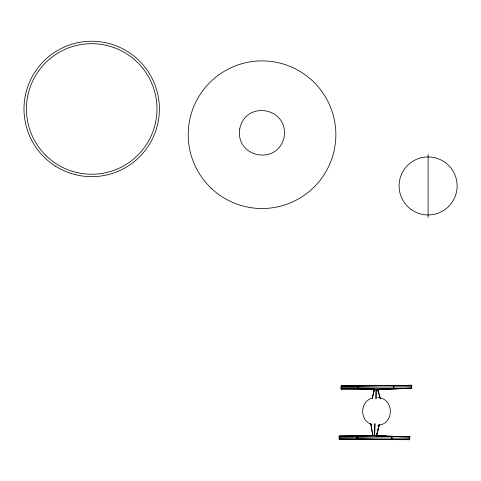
<?xml version="1.0" encoding="UTF-8"?>
<svg xmlns="http://www.w3.org/2000/svg" width="481" height="481" viewBox="0 0 481 481"><rect width="100%" height="100%" fill="white"/><g stroke="black" fill="none" stroke-linecap="round" stroke-linejoin="round"><path stroke-width="0.72" d="M391.432 439.64L409.71 439.688L409.848 436.832L376.106 435.78L372.967 435.323L339.201 436.183L339.057 439.039L358.111 439.333M339.784 439.039L339.796 437.614M357.437 439.087L339.057 439.039L409.71 439.688L356.271 439.069L356.409 436.213L373.046 435.371L370.61 435.545M357.173 439.075L357.185 437.65M357.972 437.656L357.96 439.087L390.806 439.64M391.973 439.4L391.985 437.975M392.49 437.981L392.472 439.406L358.934 439.351M375.571 389.406L376.088 389.484L375.986 398.851L376.184 389.478L393.44 388.299L411.67 388.173L411.754 385.311L393.374 385.443M374.597 435.533L374.927 423.731L374.597 435.533L356.409 436.213L339.201 436.183L373.046 435.371M363.66 388.888L373.965 389.207L341.017 388.876L341.107 386.021L358.201 385.792L358.219 387.217L358.117 388.654L341.017 388.876L373.689 389.255M393.44 388.299L358.117 388.654L377.85 389.664L393.44 388.299L393.53 385.437L386.904 385.528M399.374 436.814L409.848 436.832L391.738 436.538L391.594 439.393L356.271 439.069M373.358 394.161L374.302 389.033L372.264 398.388M377.753 391.035L378.072 389.61L381.661 389.345M376.527 436.039L379.19 424.549L376.382 435.792M372.3 398.442L374.434 389.267M376.605 436.051L379.377 424.519M371.789 398.238C359.632 401.9 359.668 421.164 371.957 424.519M372.799 435.377L370.677 423.665M377.741 425.354C394.612 424.374 394.522 398.172 377.597 397.565M411.67 388.173L377.844 389.628L380.333 398.851L377.85 389.664L411.67 388.173L406.463 388.239M384.529 389.135L388.113 388.87M384.211 388.967L385.69 388.882M376.106 435.78L381.349 436.033M342.346 386.009L358.123 385.798M376.431 385.666L385.269 385.552M387.482 385.522L393.921 385.437L393.933 386.862M385.407 385.546L359.331 385.894L385.666 385.63M395.286 385.522L410.87 385.323M396.128 385.515L411.754 385.311L341.107 386.021L360.101 385.882M341.119 387.445L411.766 386.736L411.562 385.311M385.846 385.6L357.557 385.798L357.575 387.229M341.017 388.876L343.206 388.864M339.069 437.614L409.722 438.263M356.409 436.213L391.738 436.538L374.645 435.527M339.201 436.183L345.719 436.285M409.848 436.832L376.178 435.828L379.166 436.008M358.117 388.654L373.941 389.243M362.902 388.895L373.881 389.327M382.834 436.105L391.738 436.538M383.658 436.273L387.397 436.489M376.322 435.726L380.772 436.02M383.736 436.213L388.185 436.507M370.851 423.701L372.829 435.389M341.3 386.015L341.312 387.445M428.108 154.521L428.108 217.364M239.809 128.331C234.71 157.509 277.399 166.161 284.067 137.301C289.165 108.117 246.476 99.465 239.809 128.331M55.495 166.167A67.701 67.701 0 0 0 159.343 111.7A67.701 67.701 0 0 0 60.251 49.002A67.701 67.701 0 0 0 55.495 166.167M45.893 155.477A65.284 65.284 0 0 0 154.882 125.367A65.284 65.284 0 0 0 74.314 46.032A65.284 65.284 0 0 0 45.893 155.477M211.55 188.552A73.815 73.815 0 0 0 333.916 151.515A73.815 73.815 0 0 0 240.656 64.057A73.815 73.815 0 0 0 211.55 188.552M410.936 209.331A29.016 29.016 0 0 0 456.95 189.123A29.016 29.016 0 0 0 416.444 159.379A29.016 29.016 0 0 0 410.936 209.331"/></g></svg>
